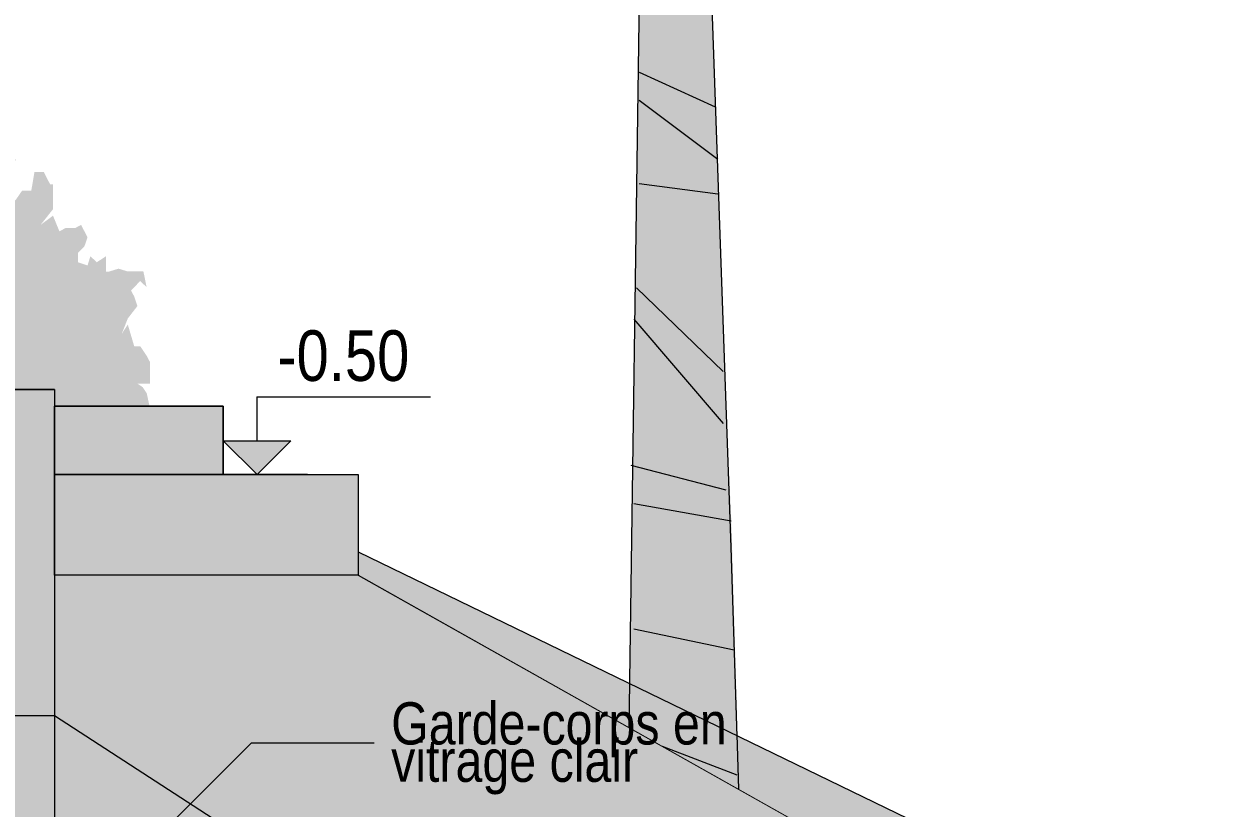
# Model space of a CAD drawing. Header units: centimetres. Extents: x -4381 to 5639, y -3920 to 4826.
# Drawn here: x 137.21 to 144.29, y 8.14 to 12.78 of the extents above; entities that cross this region are included whole.
import ezdxf
from ezdxf.xclip import XClip

# ---------------------------------------------------------------- set-up
doc = ezdxf.new("R2010")
doc.units = ezdxf.units.CM
doc.header["$MEASUREMENT"] = 0
doc.header["$XCLIPFRAME"] = 0
doc.set_wipeout_variables(frame=1)
doc.linetypes.add('Wipeout_Contour', pattern=[100, 0, -100])
for name, color, linetype in [('00- NIVEAUX', 7, 'Continuous'), ('Dalles', 7, 'Continuous'), ('Drawing & Figure', 7, 'Continuous'), ('Mur de clôture', 7, 'Continuous'), ('Structural - Bearing', 7, 'Continuous')]:
    doc.layers.add(name, color=color, linetype=linetype)
for name, color, linetype, lineweight in [('00- NIVEAUX_Pen_No__1', 7, 'Continuous', 5), ('00- Texts and Fills_Pen_No__7', 7, 'Continuous', 5), ('0_Pen_No__1', 7, 'Continuous', 5), ('0_Pen_No__2', 8, 'Continuous', 5), ('Dalles_Pen_No__1', 7, 'Continuous', 5), ('Mur de clôture_Pen_No__1', 7, 'Continuous', 5), ('Mur de clôture_Pen_No__7', 7, 'Continuous', 5), ('Structural - Bearing_Pen_No__1', 7, 'Continuous', 5), ('Structural - Bearing_Pen_No__7', 7, 'Continuous', 5)]:
    doc.layers.add(name, color=color, linetype=linetype, lineweight=lineweight)
for name, color, linetype, lineweight, true_color in [('00-TREES_Pen_No__178', 7, 'Continuous', 5, 0xbda888), ('00-TREES_Pen_No__184', 7, 'Continuous', 5, 0xc5d295), ('0_Pen_No__102', 7, 'Continuous', 5, 0xcccccc), ('Dalles_Pen_No__178', 7, 'Continuous', 5, 0xbda888), ('Mur de clôture_Pen_No__178', 7, 'Continuous', 5, 0xbda888), ('Structural - Bearing_Pen_No__102', 7, 'Continuous', 5, 0xcccccc), ('Structural - Bearing_Pen_No__178', 7, 'Continuous', 5, 0xbda888), ('veg_Pen_No__158', 7, 'Continuous', 5, 0x7b6544)]:
    doc.layers.add(name, color=color, linetype=linetype, lineweight=lineweight, true_color=true_color)
doc.styles.add('GENERATED_STYLE_2', font='')
doc.styles.get('GENERATED_STYLE_2').set_extended_font_data('Arial Narrow Occidental')

# ---------------------------------------------------------------- blocks, each defined once
blk = doc.blocks.new('Drawing_11_11', base_point=(474.0779, 10.6179))
at = {"layer": '00-TREES_Pen_No__184', "linetype": 'Continuous', "lineweight": 0, "ltscale": 10, "true_color": 0x939d6f}
h = blk.add_hatch(color=55, dxfattribs=at)
h.paths.add_polyline_path([(138.0658, 10.3191), (138.0109, 10.3739), (137.9729, 10.4119), (137.956, 10.3929), (137.9729, 10.4309), (137.9369, 10.5954), (137.9128, 10.6314), (137.882, 10.6523), (137.9558, 10.6524), (137.9557, 10.7431), (137.9557, 10.7811), (137.9367, 10.8169), (137.8986, 10.8739), (137.8628, 10.8738), (137.8247, 11.0025), (137.7889, 10.9476), (137.8247, 11.0384), (137.8816, 11.1122), (137.8625, 11.1692), (137.8435, 11.205), (137.8983, 11.2599), (137.9363, 11.2241), (137.9173, 11.3169), (137.8244, 11.3169), (137.7696, 11.3337), (137.7147, 11.3168), (137.6957, 11.3167), (137.6957, 11.4075), (137.6408, 11.3715), (137.6028, 11.4074), (137.586, 11.3525), (137.529, 11.3715), (137.529, 11.4263), (137.5669, 11.4643), (137.5858, 11.5192), (137.5478, 11.593), (137.512, 11.574), (137.455, 11.5739), (137.4191, 11.5549), (137.3811, 11.6477), (137.3073, 11.5928), (137.3811, 11.6857), (137.381, 11.7595), (137.3809, 11.8334), (137.364, 11.8334), (137.326, 11.9072), (137.2712, 11.9071), (137.2523, 11.7953), (137.1974, 11.7952), (137.1595, 11.7404), (137.1047, 11.6855), (137.1236, 11.7952), (137.1425, 11.869), (137.1045, 11.869), (137.1424, 11.9239), (137.1593, 11.9809), (137.0854, 12.0547), (137.0685, 12.0167), (137.0115, 12.0356), (137.0684, 12.1095), (137.1233, 12.1285), (137.1422, 12.2024), (137.0493, 12.2572), (136.9945, 12.2381), (136.9944, 12.35), (136.8826, 12.3499), (136.8636, 12.3498), (136.7538, 12.4236), (136.6989, 12.4594), (136.6609, 12.5142), (136.6419, 12.5332), (136.606, 12.588), (136.5512, 12.5521), (136.4773, 12.5521), (136.4583, 12.6259), (136.4392, 12.6617), (136.3464, 12.6258), (136.2916, 12.6068), (136.1819, 12.6256), (136.07, 12.6445), (136.0341, 12.6804), (135.9961, 12.7183), (135.9771, 12.7542), (135.9413, 12.6444), (135.8126, 12.6443), (135.7936, 12.6802), (135.7388, 12.6611), (135.7008, 12.6991), (135.7008, 12.6611), (135.646, 12.6252), (135.608, 12.661), (135.5342, 12.6251), (135.4983, 12.6251), (135.4245, 12.587), (135.3865, 12.625), (135.3316, 12.6059), (135.2219, 12.5869), (135.1481, 12.5868), (135.0743, 12.5867), (135.0743, 12.5698), (135.0173, 12.6057), (134.9624, 12.5866), (134.9266, 12.5866), (134.8886, 12.5317), (134.7409, 12.6244), (134.7219, 12.5695), (134.686, 12.6602), (134.6671, 12.5505), (134.6312, 12.5505), (134.5743, 12.4576), (134.5574, 12.5124), (134.5005, 12.4575), (134.4836, 12.4955), (134.4097, 12.5123), (134.3908, 12.4764), (134.3359, 12.4574), (134.279, 12.4025), (134.1314, 12.3095), (134.0955, 12.3475), (133.9837, 12.2904), (133.9479, 12.2904), (133.929, 12.1807), (133.967, 12.1258), (133.948, 12.1068), (133.9291, 12.052), (133.8932, 12.0878), (133.7455, 12.1067), (133.6886, 12.0686), (133.7076, 11.9779), (133.7457, 11.8661), (133.7457, 11.8472), (133.6719, 11.8302), (133.6149, 11.847), (133.5601, 11.8301), (133.5791, 11.7563), (133.5982, 11.6993), (133.5792, 11.6086), (133.5793, 11.5516), (133.5793, 11.5348), (133.5413, 11.5516), (133.5055, 11.5157), (133.4866, 11.4419), (133.4317, 11.4228), (133.3938, 11.3869), (133.358, 11.313), (133.32, 11.313), (133.2293, 11.256), (133.2652, 11.1822), (133.3032, 11.1822), (133.3201, 11.1653), (133.2295, 11.0534), (133.2295, 11.0344), (133.2295, 10.9986), (133.2654, 10.9986), (133.2844, 10.9986), (133.3203, 10.8868), (133.3204, 10.87), (133.3394, 10.832), (133.3943, 10.8131), (133.4323, 10.7582), (133.3944, 10.5915), (133.3777, 10.389), (133.4326, 10.3531), (133.4875, 10.2794), (133.5255, 10.2414), (133.4138, 10.1316), (133.4687, 10.1127), (133.2116, 9.7791), (133.2665, 9.7243), (133.3044, 9.7433), (133.3593, 9.7054), (133.3952, 9.6695), (133.3953, 9.6316), (133.4522, 9.6696), (133.5809, 9.6317), (133.4882, 9.5578), (133.5072, 9.503), (133.6, 9.522), (133.6548, 9.5769), (133.6908, 9.4103), (133.655, 9.4103), (133.674, 9.3195), (133.6909, 9.3006), (133.7479, 9.3196), (133.8027, 9.3365), (133.7836, 9.4673), (133.8574, 9.4843), (133.7646, 9.5222), (133.8384, 9.5771), (133.8953, 9.5771), (133.9121, 9.651), (133.8573, 9.6699), (133.969, 9.7439), (134.0429, 9.7249), (134.0429, 9.6701), (134.005, 9.6152), (134.005, 9.5962), (134.0789, 9.5583), (134.0979, 9.5583), (134.1338, 9.5035), (134.1718, 9.5225), (134.1907, 9.6154), (134.2265, 9.7061), (134.3382, 9.7632), (134.3551, 9.818), (134.4289, 9.7801), (134.4859, 9.8182), (134.467, 9.6894), (134.4481, 9.5966), (134.503, 9.5418), (134.5409, 9.6705), (134.6147, 9.6157), (134.6148, 9.5039), (134.6888, 9.4111), (134.6887, 9.504), (134.7815, 9.504), (134.8174, 9.5041), (134.8553, 9.5231), (134.8912, 9.559), (134.984, 9.5422), (135.003, 9.5232), (135.0769, 9.5423), (135.1127, 9.5592), (135.1508, 9.4305), (135.2416, 9.2829), (135.2417, 9.2091), (135.3345, 9.302), (135.3344, 9.3758), (135.3344, 9.4117), (135.3153, 9.4686), (135.2056, 9.5044), (135.1866, 9.4854), (135.2414, 9.5593), (135.2983, 9.6332), (135.389, 9.6333), (135.3721, 9.6902), (135.372, 9.7999), (135.4268, 9.819), (135.4627, 9.819), (135.4689, 9.8221), (135.5009, 9.5426), (135.5201, 9.357), (135.5371, 9.2093), (135.5203, 9.0426), (135.5016, 8.7472), (135.4828, 8.5088), (135.4641, 8.2303), (135.4473, 8.0657), (135.4097, 7.6965), (135.374, 7.4559), (135.3172, 7.2702), (135.6445, 7.2702), (135.5956, 7.3823), (135.5765, 7.5109), (135.5953, 7.6776), (135.5572, 7.8253), (135.557, 8.0827), (135.5948, 8.3422), (135.6115, 8.5258), (135.6493, 8.7663), (135.668, 9.0427), (135.7227, 9.2285), (135.7774, 9.4121), (135.8321, 9.5788), (135.9058, 9.7455), (135.9638, 9.8927), (135.9986, 9.8743), (136.0535, 9.7267), (136.1105, 9.7267), (136.1464, 9.7077), (136.0536, 9.6169), (136.0537, 9.5051), (136.0727, 9.4693), (136.1276, 9.5242), (136.1845, 9.5432), (136.2583, 9.5791), (136.2942, 9.5243), (136.405, 9.4701), (136.4061, 9.4706), (136.406, 9.5983), (136.406, 9.6172), (136.4418, 9.6721), (136.5536, 9.6343), (136.5345, 9.765), (136.5155, 9.8009), (136.5535, 9.8009), (136.6273, 9.82), (136.6442, 9.801), (136.718, 9.839), (136.775, 9.856), (136.7369, 9.9298), (136.7179, 9.9488), (136.7749, 9.9868), (136.8655, 10.0417), (136.9394, 10.0418), (136.9226, 9.9489), (136.9395, 9.8941), (136.9965, 9.8751), (137.0872, 9.8942), (137.1062, 9.8752), (137.1802, 9.7086), (137.2182, 9.7276), (137.2541, 9.6918), (137.273, 9.7087), (137.3089, 9.7087), (137.3469, 9.6539), (137.366, 9.5801), (137.4398, 9.6181), (137.5136, 9.6182), (137.5685, 9.6351), (137.5494, 9.7469), (137.5873, 9.7828), (137.5873, 9.8018), (137.6042, 9.7828), (137.6422, 9.766), (137.697, 9.766), (137.7519, 9.7661), (137.8257, 9.8569), (137.9185, 9.8569), (137.9375, 9.857), (137.9564, 9.9308), (138.0302, 9.9499), (138.047, 10.0427), (138.0112, 10.0427), (138.0111, 10.1165), (137.9562, 10.1355), (138.011, 10.2094), (137.9562, 10.1903), (137.992, 10.2452), (138.0469, 10.2453)])
h.paths.add_polyline_path([(135.9158, 9.8932), (135.7773, 9.5977), (135.6846, 9.3761), (135.6488, 9.3212), (135.6108, 9.3212), (135.5939, 9.357), (135.5748, 9.5047), (135.5557, 9.6904), (135.5555, 9.8381), (135.5935, 9.874), (135.6484, 9.8381), (135.7033, 9.7453), (135.7223, 9.7074), (135.7413, 9.7264), (135.7771, 9.7813), (135.815, 9.8383), (135.8699, 9.8742), (135.9057, 9.8932)], flags=0)
at = {"layer": '00- NIVEAUX_Pen_No__1', "linetype": 'Continuous', "ltscale": 10}
for p in [(138.591, 10.3144), (139.6188, 10.5721)]:
    blk.add_line(p, (138.591, 10.5721), dxfattribs=at)
blk.add_point((138.591, 10.5721), dxfattribs=at)
at = {"layer": 'veg_Pen_No__158', "linetype": 'Continuous', "ltscale": 10}
for p, q in [((140.8568, 12.498), (141.307, 12.2918)), ((140.8568, 12.333), (141.3231, 11.9826)), ((140.8568, 11.8383), (141.3231, 11.7764)), ((140.8408, 11.2198), (141.3553, 10.7251)), ((140.8247, 11.0343), (141.3553, 10.4159))]:
    blk.add_line(p, q, dxfattribs=at)
at = {"layer": '00- NIVEAUX_Pen_No__1', "linetype": 'Continuous', "insert": (138.711, 10.6641), "char_height": 0.3, "attachment_point": 7, "style": 'GENERATED_STYLE_2'}
blk.add_mtext('\\A1;{\\fArial Narrow Occidental|b0|i0|c0|p34;-0.50}', dxfattribs=at)
at = {"color": 254, "linetype": 'Wipeout_Contour', "lineweight": 0, "ltscale": 567.091491}
blk.add_wipeout([(139.1911, 9.5175), (143.2802, 7.2179), (144.2213, 7.2179), (139.1911, 9.6562)], dxfattribs=at).dxf.layer = 'Mur de clôture'
at = {"layer": 'Mur de clôture_Pen_No__178', "linetype": 'Continuous', "ltscale": 10}
blk.add_hatch(color=256, dxfattribs=at).paths.add_polyline_path([(139.1911, 9.5175), (143.2802, 7.2179), (144.2213, 7.2179), (139.1911, 9.6562)])
at = {"color": 254, "linetype": 'Wipeout_Contour', "lineweight": 0, "ltscale": 550.288169}
blk.add_wipeout([(137.3905, 10.3179), (137.0905, 10.3179), (137.0905, 8.6845), (137.3905, 8.6845)], dxfattribs=at).dxf.layer = 'Structural - Bearing'
at = {"layer": 'Structural - Bearing_Pen_No__178', "linetype": 'Continuous', "ltscale": 10}
blk.add_hatch(color=256, dxfattribs=at).paths.add_polyline_path([(137.3905, 10.3179), (137.0905, 10.3179), (137.0905, 8.6845), (137.3905, 8.6845)])
at = {"color": 254, "linetype": 'Wipeout_Contour', "lineweight": 0, "ltscale": 419.098676}
blk.add_wipeout([(139.1905, 9.6562), (139.1905, 9.5179), (139.1911, 9.6562)], dxfattribs=at).dxf.layer = 'Mur de clôture'
at = {"layer": 'Mur de clôture_Pen_No__178', "linetype": 'Continuous', "ltscale": 10}
blk.add_hatch(color=256, dxfattribs=at).paths.add_polyline_path([(139.1905, 9.6562), (139.1905, 9.5179), (139.1911, 9.6562)])
at = {"color": 254, "linetype": 'Wipeout_Contour', "lineweight": 0, "ltscale": 553.972426}
blk.add_wipeout([(137.3905, 9.6144), (138.8905, 9.6144), (138.8905, 10.1144), (137.3905, 10.1144)], dxfattribs=at).dxf.layer = 'Structural - Bearing'
at = {"layer": 'Structural - Bearing_Pen_No__178', "linetype": 'Continuous', "ltscale": 10}
blk.add_hatch(color=256, dxfattribs=at).paths.add_polyline_path([(137.3905, 9.6144), (138.8905, 9.6144), (138.8905, 10.1144), (137.3905, 10.1144)])
at = {"color": 254, "linetype": 'Wipeout_Contour', "lineweight": 0, "ltscale": 554.330518}
blk.add_wipeout([(137.3905, 8.6845), (139.1905, 7.5179), (139.1905, 9.5179), (137.3905, 9.5179)], dxfattribs=at).dxf.layer = 'Structural - Bearing'
at = {"layer": 'Structural - Bearing_Pen_No__178', "linetype": 'Continuous', "ltscale": 10}
blk.add_hatch(color=256, dxfattribs=at).paths.add_polyline_path([(137.3905, 8.6845), (139.1905, 7.5179), (139.1905, 9.5179), (137.3905, 9.5179)])
at = {"color": 254, "linetype": 'Wipeout_Contour', "lineweight": 0, "ltscale": 553.04731}
blk.add_wipeout([(138.3905, 10.1179), (137.3905, 10.1179), (137.3905, 10.1144), (138.3905, 10.1144)], dxfattribs=at).dxf.layer = 'Dalles'
at = {"color": 254, "linetype": 'Wipeout_Contour', "lineweight": 0, "ltscale": 557.563893}
blk.add_wipeout([(138.8905, 9.6144), (139.1905, 9.6144), (139.1905, 10.1144), (138.8905, 10.1144)], dxfattribs=at).dxf.layer = 'Structural - Bearing'
at = {"layer": 'Dalles_Pen_No__178', "linetype": 'Continuous', "ltscale": 10}
blk.add_hatch(color=256, dxfattribs=at).paths.add_polyline_path([(138.3905, 10.1179), (137.3905, 10.1179), (137.3905, 10.1144), (138.3905, 10.1144)])
at = {"layer": 'Structural - Bearing_Pen_No__178', "linetype": 'Continuous', "ltscale": 10}
blk.add_hatch(color=256, dxfattribs=at).paths.add_polyline_path([(138.8905, 9.6144), (139.1905, 9.6144), (139.1905, 10.1144), (138.8905, 10.1144)])
at = {"layer": 'Mur de clôture_Pen_No__1', "linetype": 'Continuous', "ltscale": 10}
blk.add_line((139.1911, 9.6562), (139.1905, 9.6562), dxfattribs=at)
at = {"layer": 'Structural - Bearing_Pen_No__1', "linetype": 'Continuous', "ltscale": 10}
blk.add_line((138.8905, 10.1144), (139.1905, 10.1144), dxfattribs=at)
at = {"color": 254, "linetype": 'Wipeout_Contour', "lineweight": 0, "ltscale": 707.923322}
blk.add_wipeout([(139.1905, 9.5179), (139.1905, 7.5179), (142.1905, 7.5179), (143.2802, 6.826), (143.2802, 7.2179)], dxfattribs=at).dxf.layer = 'Structural - Bearing'
at = {"layer": '00-TREES_Pen_No__178', "linetype": 'Continuous', "lineweight": 0, "ltscale": 10, "true_color": 0x5e5444}
blk.add_hatch(color=251, dxfattribs=at).paths.add_polyline_path([(141.0024, 16.1155), (140.9477, 15.235), (140.8742, 14.1673), (140.8418, 11.8588), (140.7963, 8.6169), (141.4505, 8.2489), (141.4036, 9.8386), (141.3709, 10.5451), (141.3231, 11.9826), (141.2245, 14.6963), (141.1266, 16.113), (141.1381, 16.1975), (141.0794, 16.3646)])
at = {"layer": 'Structural - Bearing_Pen_No__178', "linetype": 'Continuous', "ltscale": 10}
blk.add_hatch(color=256, dxfattribs=at).paths.add_polyline_path([(139.1905, 9.5179), (139.1905, 7.5179), (142.1905, 7.5179), (143.2802, 6.826), (143.2802, 7.2179)])
at = {"color": 254, "linetype": 'Wipeout_Contour', "lineweight": 0, "ltscale": 553.107283}
blk.add_wipeout([(137.3905, 10.1179), (138.3905, 10.1179), (138.3905, 10.5179), (137.3905, 10.5179)], dxfattribs=at).dxf.layer = 'Structural - Bearing'
at = {"layer": 'Structural - Bearing_Pen_No__178', "linetype": 'Continuous', "ltscale": 10}
blk.add_hatch(color=256, dxfattribs=at).paths.add_polyline_path([(137.3905, 10.1179), (138.3905, 10.1179), (138.3905, 10.5179), (137.3905, 10.5179)])
at = {"layer": '00- NIVEAUX_Pen_No__1', "linetype": 'Continuous', "ltscale": 10}
blk.add_line((138.391, 10.3144), (138.791, 10.3144), dxfattribs=at)
at = {"layer": 'Dalles_Pen_No__1', "linetype": 'Continuous', "ltscale": 10}
blk.add_line((138.3905, 10.1179), (138.3905, 10.1144), dxfattribs=at)
at = {"layer": 'Structural - Bearing_Pen_No__1', "linetype": 'Continuous', "ltscale": 10}
for p, q in [((138.3905, 10.1179), (138.3905, 10.5179)), ((138.8905, 10.1144), (137.3905, 10.1144))]:
    blk.add_line(p, q, dxfattribs=at)
at = {"color": 254, "linetype": 'Wipeout_Contour', "lineweight": 0, "ltscale": 554.486519}
blk.add_wipeout([(139.1905, 9.6144), (137.3905, 9.6144), (137.3905, 9.5179), (139.1905, 9.5179)], dxfattribs=at).dxf.layer = 'Dalles'
at = {"layer": 'Dalles_Pen_No__178', "linetype": 'Continuous', "ltscale": 10}
blk.add_hatch(color=256, dxfattribs=at).paths.add_polyline_path([(139.1905, 9.6144), (137.3905, 9.6144), (137.3905, 9.5179), (139.1905, 9.5179)])
at = {"layer": 'Dalles_Pen_No__1', "linetype": 'Continuous', "ltscale": 10}
blk.add_line((139.1905, 9.6144), (139.1905, 9.5179), dxfattribs=at)
at = {"layer": 'Mur de clôture_Pen_No__7', "linetype": 'Continuous', "ltscale": 10}
blk.add_line((139.1911, 9.6562), (144.2213, 7.2179), dxfattribs=at)
at = {"layer": 'Structural - Bearing_Pen_No__1', "linetype": 'Continuous', "ltscale": 10}
for p, q in [((139.1905, 10.1144), (139.1905, 9.6144)), ((139.1905, 9.5179), (137.3905, 9.5179))]:
    blk.add_line(p, q, dxfattribs=at)
at = {"layer": 'Structural - Bearing_Pen_No__7', "linetype": 'Continuous', "ltscale": 10}
blk.add_line((139.1905, 9.5179), (143.2802, 7.2179), dxfattribs=at)
at = {"color": 254, "linetype": 'Wipeout_Contour', "lineweight": 0, "ltscale": 539.789642}
blk.add_wipeout([(131.6905, 10.3179), (137.3905, 10.3179), (137.3905, 10.6179), (131.6905, 10.6179)], dxfattribs=at).dxf.layer = 'Dalles'
at = {"layer": 'Dalles_Pen_No__178', "linetype": 'Continuous', "ltscale": 10}
blk.add_hatch(color=256, dxfattribs=at).paths.add_polyline_path([(131.6905, 10.3179), (137.3905, 10.3179), (137.3905, 10.6179), (131.6905, 10.6179)])
at = {"layer": '0_Pen_No__1', "linetype": 'Continuous', "ltscale": 10}
for p, q in [((128.2905, 10.6179), (137.3905, 10.6179)), ((137.3905, 10.5179), (138.3905, 10.5179))]:
    blk.add_line(p, q, dxfattribs=at)
at = {"layer": 'Dalles_Pen_No__1', "linetype": 'Continuous', "ltscale": 10}
for q in [(131.6905, 10.6179), (137.3905, 10.3179)]:
    blk.add_line((137.3905, 10.6179), q, dxfattribs=at)
at = {"layer": 'Structural - Bearing_Pen_No__1', "linetype": 'Continuous', "ltscale": 10}
for p, q in [((138.3905, 10.5179), (137.3905, 10.5179)), ((137.3905, 10.3179), (137.3905, 9.5179))]:
    blk.add_line(p, q, dxfattribs=at)
at = {"color": 254, "linetype": 'Wipeout_Contour', "lineweight": 0, "ltscale": 7674.14126}
blk.add_wipeout([(130.6905, 10.1845), (128.2905, 10.1845), (128.2905, 9.2845), (130.6905, 9.2845), (130.6905, 9.1179), (130.9905, 9.1179), (130.9905, 8.9512), (131.2905, 8.9512), (131.2905, 8.7845), (131.5905, 8.7845), (131.5905, 8.6179), (131.8905, 8.6179), (131.8905, 8.4512), (132.1905, 8.4512), (132.1905, 8.2845), (132.4905, 8.2845), (132.4905, 8.1179), (132.7905, 8.1179), (132.7905, 7.9512), (133.0905, 7.9512), (133.0905, 7.7845), (133.3905, 7.7845), (133.3905, 7.6179), (137.3905, 7.6179), (137.3905, 7.4512), (137.6905, 7.4512), (137.6905, 7.2845), (137.9905, 7.2845), (137.9905, 7.1179), (138.2905, 7.1179), (138.2905, 6.9512), (138.5905, 6.9512), (138.5905, 6.7845), (138.8905, 6.7845), (138.8905, 6.6179), (139.1905, 6.6179), (139.1905, 6.4512), (142.1905, 6.4512), (142.1905, 6.2845), (142.4905, 6.2845), (142.4905, 6.1179), (142.7905, 6.1179), (142.7905, 5.9512), (143.0905, 5.9512), (143.0905, 5.7845), (143.3905, 5.7845), (143.3905, 5.6179), (143.6905, 5.6179), (143.6905, 5.5646), (144.1781, 5.4845), (144.2905, 5.4661), (144.2905, 6.1845), (142.1905, 7.5179), (139.1905, 7.5179), (137.3905, 8.6845), (133.3905, 8.6845)], dxfattribs=at).dxf.layer = 'Structural - Bearing'
at = {"layer": '00- NIVEAUX', "linetype": 'Continuous', "lineweight": 0, "true_color": 0x000000}
blk.add_hatch(color=18, dxfattribs=at).paths.add_polyline_path([(138.591, 10.1144), (138.791, 10.3144), (138.391, 10.3144)])
at = {"layer": '0_Pen_No__102', "linetype": 'Continuous', "lineweight": 0, "ltscale": 10, "true_color": 0x666666}
blk.add_hatch(color=251, dxfattribs=at).paths.add_polyline_path([(137.3905, 10.5179), (137.3905, 10.1144), (138.3905, 10.1144), (138.3905, 10.5179)])
at = {"layer": '0_Pen_No__102', "linetype": 'Continuous', "ltscale": 10}
blk.add_hatch(color=256, dxfattribs=at).paths.add_polyline_path([(137.3905, 10.1144), (137.3905, 9.5179), (139.1905, 9.5179), (139.1905, 10.1144)])
at = {"layer": '0_Pen_No__2', "linetype": 'Continuous', "ltscale": 10}
blk.add_hatch(color=256, dxfattribs=at).paths.add_polyline_path([(128.2905, 10.6179), (128.2905, 9.2845), (129.1275, 9.2845), (130.6905, 9.2845), (130.6905, 9.1179), (130.9905, 9.1179), (130.9905, 8.9512), (131.2905, 8.9512), (131.2905, 8.7845), (131.5905, 8.7845), (131.5905, 8.6179), (131.8905, 8.6179), (131.8905, 8.4512), (132.1905, 8.4512), (132.1905, 8.2845), (132.4905, 8.2845), (132.4905, 8.1179), (132.7905, 8.1179), (132.7905, 7.9512), (133.0905, 7.9512), (133.0905, 7.7845), (133.3905, 7.7845), (133.3905, 7.6179), (137.3905, 7.6179), (137.3905, 8.6845), (137.3905, 10.6179)])
at = {"layer": 'Structural - Bearing_Pen_No__102', "linetype": 'Continuous', "ltscale": 10}
blk.add_hatch(color=256, dxfattribs=at).paths.add_polyline_path([(130.6905, 10.1845), (128.2905, 10.1845), (128.2905, 9.2845), (130.6905, 9.2845), (130.6905, 9.1179), (130.9905, 9.1179), (130.9905, 8.9512), (131.2905, 8.9512), (131.2905, 8.7845), (131.5905, 8.7845), (131.5905, 8.6179), (131.8905, 8.6179), (131.8905, 8.4512), (132.1905, 8.4512), (132.1905, 8.2845), (132.4905, 8.2845), (132.4905, 8.1179), (132.7905, 8.1179), (132.7905, 7.9512), (133.0905, 7.9512), (133.0905, 7.7845), (133.3905, 7.7845), (133.3905, 7.6179), (137.3905, 7.6179), (137.3905, 7.4512), (137.6905, 7.4512), (137.6905, 7.2845), (137.9905, 7.2845), (137.9905, 7.1179), (138.2905, 7.1179), (138.2905, 6.9512), (138.5905, 6.9512), (138.5905, 6.7845), (138.8905, 6.7845), (138.8905, 6.6179), (139.1905, 6.6179), (139.1905, 6.4512), (142.1905, 6.4512), (142.1905, 6.2845), (142.4905, 6.2845), (142.4905, 6.1179), (142.7905, 6.1179), (142.7905, 5.9512), (143.0905, 5.9512), (143.0905, 5.7845), (143.3905, 5.7845), (143.3905, 5.6179), (143.6905, 5.6179), (143.6905, 5.5646), (144.1781, 5.4845), (144.2905, 5.4661), (144.2905, 6.1845), (142.1905, 7.5179), (139.1905, 7.5179), (137.3905, 8.6845), (133.3905, 8.6845)])
at = {"layer": '00- NIVEAUX_Pen_No__1', "linetype": 'Continuous', "ltscale": 10}
for q in [(138.391, 10.3144), (138.791, 10.3144)]:
    blk.add_line((138.591, 10.1144), q, dxfattribs=at)
at = {"layer": '00- Texts and Fills_Pen_No__7', "linetype": 'Continuous', "ltscale": 10}
for p, q in [((137.8571, 7.8236), (138.5579, 8.5244)), ((138.5579, 8.5244), (139.2866, 8.5244))]:
    blk.add_line(p, q, dxfattribs=at)
at = {"layer": '0_Pen_No__1', "linetype": 'Continuous', "ltscale": 10}
for p, q in [((137.3905, 10.6179), (137.3905, 8.6845)), ((137.3905, 10.1144), (137.3905, 10.5179)), ((138.3905, 10.5179), (138.3905, 10.1144)), ((137.3905, 9.5179), (137.3905, 10.1144)), ((137.3905, 10.1144), (139.1905, 10.1144)), ((138.3905, 10.1144), (137.3905, 10.1144)), ((139.1905, 10.1144), (139.1905, 9.5179)), ((139.1905, 9.5179), (137.3905, 9.5179)), ((137.3905, 8.6845), (137.3905, 7.6179))]:
    blk.add_line(p, q, dxfattribs=at)
at = {"layer": 'Structural - Bearing_Pen_No__1', "linetype": 'Continuous', "ltscale": 10}
for p, q in [((137.3905, 8.6845), (133.3905, 8.6845)), ((139.1905, 7.5179), (137.3905, 8.6845))]:
    blk.add_line(p, q, dxfattribs=at)
at = {"layer": 'veg_Pen_No__158', "linetype": 'Continuous', "ltscale": 10}
for p, q in [((140.8742, 14.1673), (140.7962, 8.6148)), ((141.2577, 13.7372), (141.4016, 9.6808)), ((140.8086, 10.1685), (141.3714, 10.0241)), ((140.8247, 9.9417), (141.4036, 9.8386)), ((141.4016, 9.6808), (141.4469, 8.2489)), ((140.8247, 9.1996), (141.4197, 9.0759)), ((140.9936, 8.5038), (141.4358, 8.3338))]:
    blk.add_line(p, q, dxfattribs=at)
at = {"layer": '00- Texts and Fills_Pen_No__7', "linetype": 'Continuous', "insert": (139.3866, 8.4909), "char_height": 0.25, "width": 2.359623, "attachment_point": 4, "line_spacing_factor": 0.530688, "style": 'GENERATED_STYLE_2'}
blk.add_mtext('\\A1;{\\fArial Narrow Occidental|b0|i0|c0|p34;Garde-corps en vitrage clair}', dxfattribs=at)

msp = doc.modelspace()

# ---------------------------------------------------------------- block references
at = {"layer": 'Drawing & Figure', "color": 151, "linetype": 'Continuous', "lineweight": 5, "ltscale": 10, "true_color": 0x80c2ff}
ref = msp.add_blockref('Drawing_11_11', (474.07794, 10.61787), dxfattribs=at)
XClip(ref).set_block_clipping_path([(101.4426918859, 0.9963282177), (149.8554874385, 21.3288080632)])

doc.saveas('drawing.dxf')
